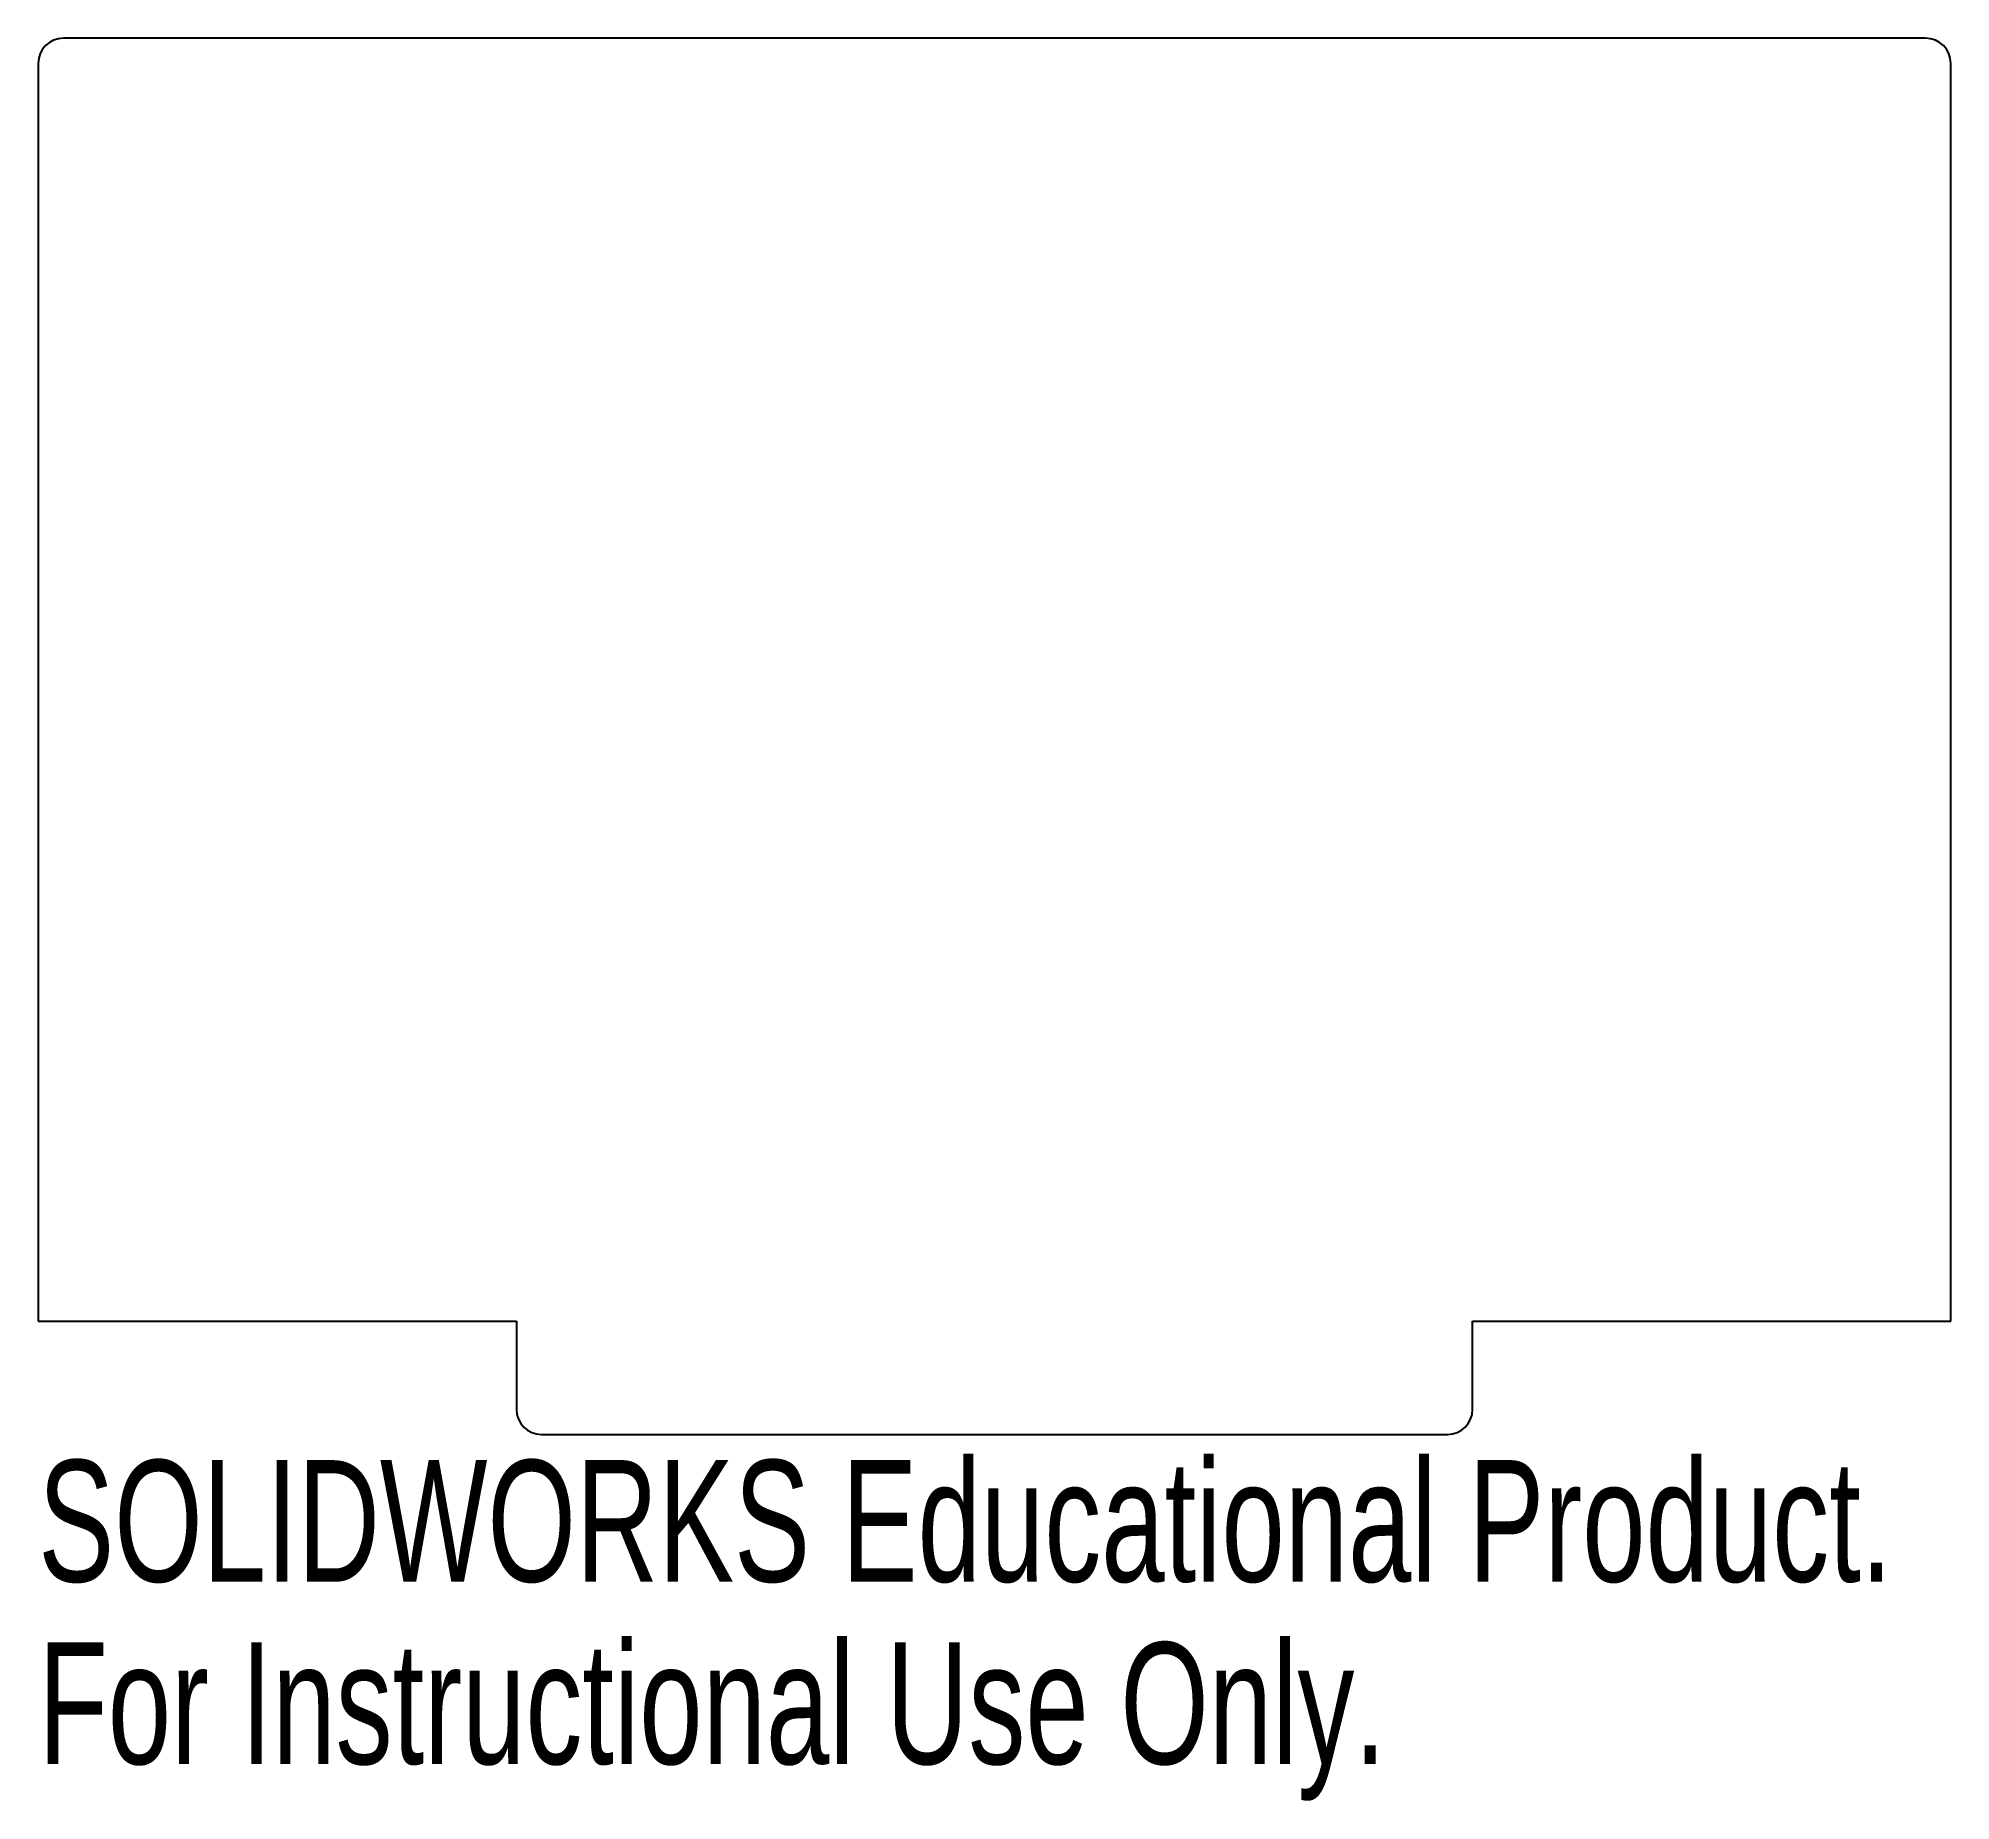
# Model space of a CAD drawing. Header units: millimetres. Extents: x -150.1 to -74.1, y -17 to 53.1.
import ezdxf

# ---------------------------------------------------------------- set-up
doc = ezdxf.new("R2010")
doc.units = ezdxf.units.MM
doc.styles.add('SLDTEXTSTYLE0', font='TXT', dxfattribs={"width": 0.7})

msp = doc.modelspace()

# ---------------------------------------------------------------- linework, layer by layer
at = {"color": 7, "linetype": 'Continuous', "lineweight": 25}
for p, q in [((-75.118, 53.104), (-149.118, 53.104)), ((-150.118, 52.104), (-150.118, 2.104)), ((-74.118, 2.104), (-74.118, 52.104)), ((-150.118, 2.104), (-131.118, 2.104)), ((-131.118, 2.104), (-131.118, -1.396)), ((-93.118, -1.396), (-93.118, 2.104)), ((-93.118, 2.104), (-74.118, 2.104)), ((-130.118, -2.396), (-94.118, -2.396))]:
    msp.add_line(p, q, dxfattribs=at)
for centre, start, end in [((-149.118, 52.104), 90, 180), ((-75.118, 52.104), 0, 90), ((-130.118, -1.396), 180, 270), ((-94.118, -1.396), 270, 0)]:
    msp.add_arc(centre, 1, start, end, dxfattribs=at)

# ---------------------------------------------------------------- texts
at = {"color": 7, "linetype": 'Continuous', "char_height": 4.83362, "attachment_point": 1, "style": 'SLDTEXTSTYLE0'}
for s, insert in [('SOLIDWORKS Educational Product.', (-150.118, -3.416)), ('For Instructional Use Only.', (-150.118, -10.666))]:
    msp.add_mtext(s, dxfattribs=dict(at, insert=insert))

doc.saveas('drawing.dxf')
